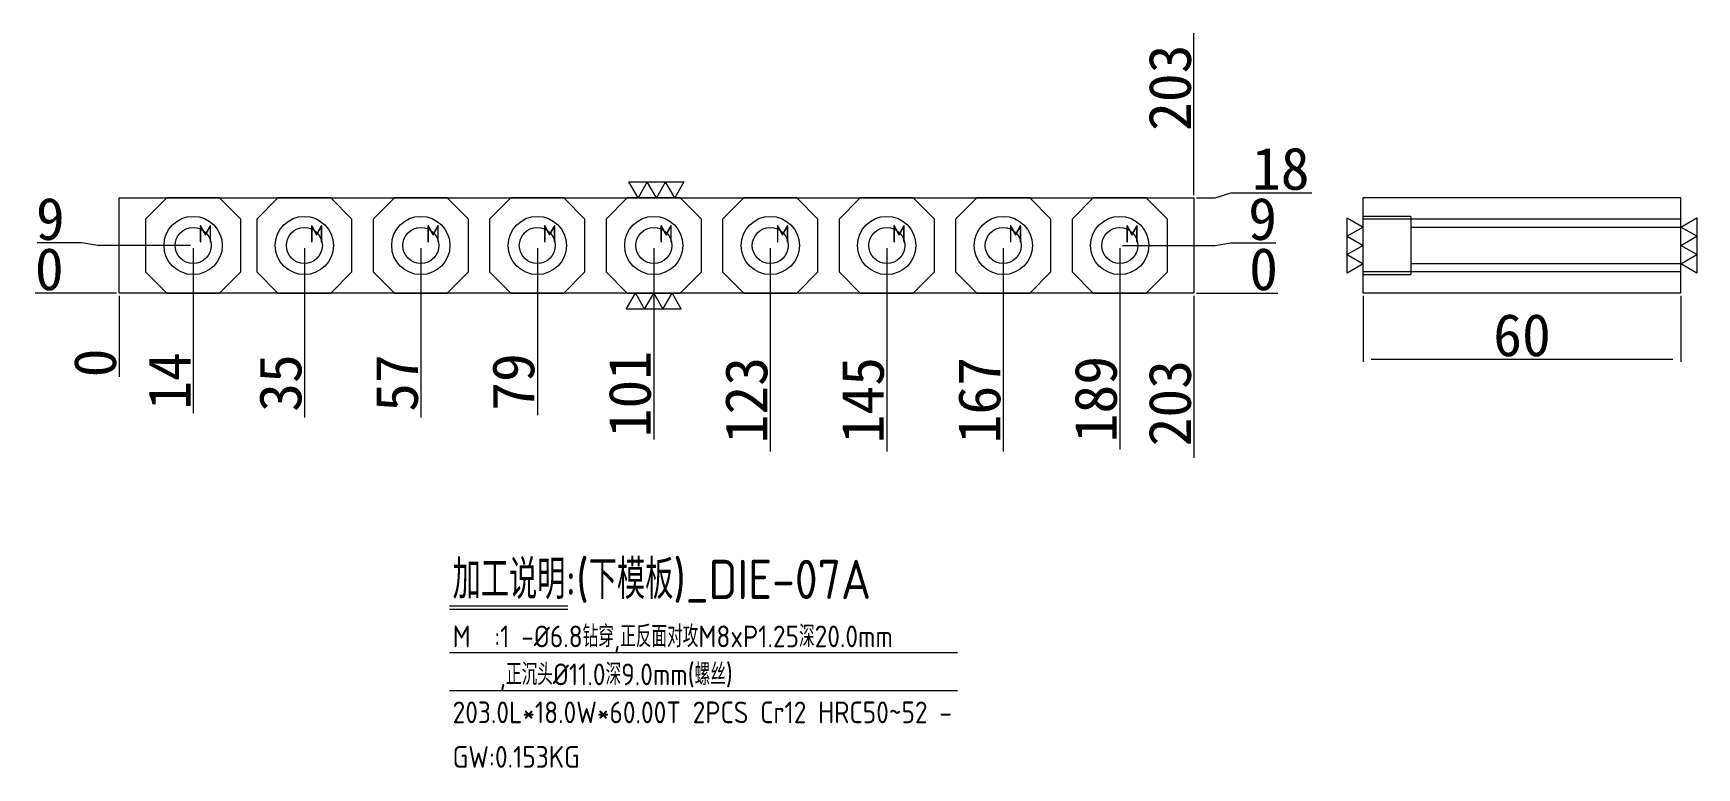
# Model space of a CAD drawing. Header units: millimetres. Extents: x 14639 to 14953, y 44792 to 44930.
import ezdxf

# ---------------------------------------------------------------- set-up
doc = ezdxf.new("R2010")
doc.units = ezdxf.units.MM
doc.linetypes.add('DASHED', pattern=[0])
doc.layers.add('DIE', color=7, linetype='Continuous', true_color=0xffffff)
doc.layers.add('dim', color=4, linetype='Continuous')
doc.styles.add('_PUG_ERP', font='txt')
doc.styles.add('gbenor', font='gbenor.shx', dxfattribs={"bigfont": 'gbcbig'})
doc.dimstyles.new('_PUG_ERP', dxfattribs={"dimtxt": 8, "dimasz": 1.5, "dimexe": 0.5, "dimexo": 0.5, "dimgap": 0.5, "dimtad": 1, "dimtxsty": '_PUG_ERP', "dimblk": 'CLOSEDBLANK', "dimcen": 0, "dimclrd": 4, "dimclre": 4, "dimclrt": 3, "dimazin": 3, "dimtfac": 1, "dimtmove": 0, "dimatfit": 3, "dimldrblk": 'CLOSEDBLANK', "dimlwd": 9, "dimlwe": 9})

# ---------------------------------------------------------------- blocks, each defined once
blk = doc.blocks.new('*D1266')
at = {"layer": 'Defpoints', "color": 0}
for p in [(14890.22, 44881.25), (14950.22, 44881.25), (14950.22, 44868.79)]:
    blk.add_point(p, dxfattribs=at)
at = {"layer": 'dim', "color": 4, "lineweight": 9}
for p, q in [((14890.22, 44880.75), (14890.22, 44868.29)), ((14950.22, 44880.75), (14950.22, 44868.29)), ((14891.72, 44868.79), (14948.72, 44868.79))]:
    blk.add_line(p, q, dxfattribs=at)
at = {"layer": 'dim', "color": 3, "lineweight": 18, "insert": (14920.22, 44873.29), "char_height": 8, "attachment_point": 5, "style": '_PUG_ERP'}
blk.add_mtext('60', dxfattribs=at)
blk = doc.blocks.new('_ClosedBlank')
blk = doc.blocks.new('*D1267')
at = {"layer": 'Defpoints', "color": 0}
for p in [(14655.25, 44881.25), (14858.25, 44881.25), (14868.25, 44881.25)]:
    blk.add_point(p, dxfattribs=at)
at = {"layer": 'dim', "color": 4, "lineweight": 9}
blk.add_line((14858.75, 44881.25), (14874.08, 44881.25), dxfattribs=at)
at = {"layer": 'dim', "color": 3, "lineweight": 18, "insert": (14871.41, 44885.75), "char_height": 8, "attachment_point": 5, "style": '_PUG_ERP'}
blk.add_mtext('0', dxfattribs=at)
blk = doc.blocks.new('*D1268')
at = {"layer": 'Defpoints', "color": 0}
for p in [(14844.25, 44890.25), (14868.25, 44890.73), (14655.25, 44881.25)]:
    blk.add_point(p, dxfattribs=at)
at = {"layer": 'dim', "color": 4, "lineweight": 9}
for p, q in [((14844.75, 44890.25), (14862.25, 44890.25)), ((14862.25, 44890.25), (14865.25, 44890.73)), ((14865.25, 44890.73), (14873.7, 44890.73))]:
    blk.add_line(p, q, dxfattribs=at)
at = {"layer": 'dim', "color": 3, "lineweight": 18, "insert": (14871.22, 44895.23), "char_height": 8, "attachment_point": 5, "style": '_PUG_ERP'}
blk.add_mtext('9', dxfattribs=at)
blk = doc.blocks.new('*D1269')
at = {"layer": 'Defpoints', "color": 0}
for p in [(14858.25, 44899.25), (14868.25, 44900.21), (14655.25, 44881.25)]:
    blk.add_point(p, dxfattribs=at)
at = {"layer": 'dim', "color": 4, "lineweight": 9}
for p, q in [((14858.75, 44899.25), (14862.25, 44899.25)), ((14862.25, 44899.25), (14865.25, 44900.21)), ((14865.25, 44900.21), (14880.55, 44900.21))]:
    blk.add_line(p, q, dxfattribs=at)
at = {"layer": 'dim', "color": 3, "lineweight": 18, "insert": (14874.65, 44904.71), "char_height": 8, "attachment_point": 5, "style": '_PUG_ERP'}
blk.add_mtext('18', dxfattribs=at)
blk = doc.blocks.new('*D1270')
at = {"layer": 'Defpoints', "color": 0}
for p in [(14645.25, 44881.25), (14655.25, 44881.25), (14655.25, 44881.25)]:
    blk.add_point(p, dxfattribs=at)
at = {"layer": 'dim', "color": 4, "lineweight": 9}
blk.add_line((14654.75, 44881.25), (14639.41, 44881.25), dxfattribs=at)
at = {"layer": 'dim', "color": 3, "lineweight": 18, "insert": (14642.08, 44885.75), "char_height": 8, "attachment_point": 5, "style": '_PUG_ERP'}
blk.add_mtext('0', dxfattribs=at)
blk = doc.blocks.new('*D1271')
at = {"layer": 'Defpoints', "color": 0}
for p in [(14645.25, 44890.73), (14669.25, 44890.25), (14655.25, 44881.25)]:
    blk.add_point(p, dxfattribs=at)
at = {"layer": 'dim', "color": 4, "lineweight": 9}
for p, q in [((14648.25, 44890.73), (14639.79, 44890.73)), ((14651.25, 44890.25), (14648.25, 44890.73)), ((14668.75, 44890.25), (14651.25, 44890.25))]:
    blk.add_line(p, q, dxfattribs=at)
at = {"layer": 'dim', "color": 3, "lineweight": 18, "insert": (14642.27, 44895.23), "char_height": 8, "attachment_point": 5, "style": '_PUG_ERP'}
blk.add_mtext('9', dxfattribs=at)
blk = doc.blocks.new('*D1272')
at = {"layer": 'Defpoints', "color": 0}
for p in [(14655.25, 44881.25), (14858.25, 44881.25), (14858.25, 44871.25)]:
    blk.add_point(p, dxfattribs=at)
at = {"layer": 'dim', "color": 4, "lineweight": 9}
blk.add_line((14858.25, 44880.75), (14858.25, 44850.18), dxfattribs=at)
at = {"layer": 'dim', "color": 3, "lineweight": 18, "insert": (14853.75, 44860.47), "char_height": 8, "attachment_point": 5, "rotation": 90, "style": '_PUG_ERP'}
blk.add_mtext('203', dxfattribs=at)
blk = doc.blocks.new('*D1273')
at = {"layer": 'Defpoints', "color": 0}
for p in [(14844.25, 44890.25), (14655.25, 44881.25), (14844.25, 44871.25)]:
    blk.add_point(p, dxfattribs=at)
at = {"layer": 'dim', "color": 4, "lineweight": 9}
blk.add_line((14844.25, 44889.75), (14844.25, 44851.7), dxfattribs=at)
at = {"layer": 'dim', "color": 3, "lineweight": 18, "insert": (14839.75, 44861.23), "char_height": 8, "attachment_point": 5, "rotation": 90, "style": '_PUG_ERP'}
blk.add_mtext('189', dxfattribs=at)
blk = doc.blocks.new('*D1274')
at = {"layer": 'Defpoints', "color": 0}
for p in [(14822.25, 44890.25), (14655.25, 44881.25), (14822.25, 44871.25)]:
    blk.add_point(p, dxfattribs=at)
at = {"layer": 'dim', "color": 4, "lineweight": 9}
blk.add_line((14822.25, 44889.75), (14822.25, 44851.32), dxfattribs=at)
at = {"layer": 'dim', "color": 3, "lineweight": 18, "insert": (14817.75, 44861.04), "char_height": 8, "attachment_point": 5, "rotation": 90, "style": '_PUG_ERP'}
blk.add_mtext('167', dxfattribs=at)
blk = doc.blocks.new('*D1275')
at = {"layer": 'Defpoints', "color": 0}
for p in [(14800.25, 44890.25), (14655.25, 44881.25), (14800.25, 44871.25)]:
    blk.add_point(p, dxfattribs=at)
at = {"layer": 'dim', "color": 4, "lineweight": 9}
blk.add_line((14800.25, 44889.75), (14800.25, 44851.32), dxfattribs=at)
at = {"layer": 'dim', "color": 3, "lineweight": 18, "insert": (14795.75, 44861.04), "char_height": 8, "attachment_point": 5, "rotation": 90, "style": '_PUG_ERP'}
blk.add_mtext('145', dxfattribs=at)
blk = doc.blocks.new('*D1276')
at = {"layer": 'Defpoints', "color": 0}
for p in [(14778.25, 44890.25), (14655.25, 44881.25), (14778.25, 44871.25)]:
    blk.add_point(p, dxfattribs=at)
at = {"layer": 'dim', "color": 4, "lineweight": 9}
blk.add_line((14778.25, 44889.75), (14778.25, 44851.32), dxfattribs=at)
at = {"layer": 'dim', "color": 3, "lineweight": 18, "insert": (14773.75, 44861.04), "char_height": 8, "attachment_point": 5, "rotation": 90, "style": '_PUG_ERP'}
blk.add_mtext('123', dxfattribs=at)
blk = doc.blocks.new('*D1277')
at = {"layer": 'Defpoints', "color": 0}
for p in [(14756.25, 44890.25), (14655.25, 44881.25), (14756.25, 44871.25)]:
    blk.add_point(p, dxfattribs=at)
at = {"layer": 'dim', "color": 4, "lineweight": 9}
blk.add_line((14756.25, 44889.75), (14756.25, 44853.61), dxfattribs=at)
at = {"layer": 'dim', "color": 3, "lineweight": 18, "insert": (14751.75, 44862.18), "char_height": 8, "attachment_point": 5, "rotation": 90, "style": '_PUG_ERP'}
blk.add_mtext('101', dxfattribs=at)
blk = doc.blocks.new('*D1278')
at = {"layer": 'Defpoints', "color": 0}
for p in [(14734.25, 44890.25), (14655.25, 44881.25), (14734.25, 44871.25)]:
    blk.add_point(p, dxfattribs=at)
at = {"layer": 'dim', "color": 4, "lineweight": 9}
blk.add_line((14734.25, 44889.75), (14734.25, 44858.18), dxfattribs=at)
at = {"layer": 'dim', "color": 3, "lineweight": 18, "insert": (14729.75, 44864.47), "char_height": 8, "attachment_point": 5, "rotation": 90, "style": '_PUG_ERP'}
blk.add_mtext('79', dxfattribs=at)
blk = doc.blocks.new('*D1279')
at = {"layer": 'Defpoints', "color": 0}
for p in [(14712.25, 44890.25), (14655.25, 44881.25), (14712.25, 44871.25)]:
    blk.add_point(p, dxfattribs=at)
at = {"layer": 'dim', "color": 4, "lineweight": 9}
blk.add_line((14712.25, 44889.75), (14712.25, 44857.8), dxfattribs=at)
at = {"layer": 'dim', "color": 3, "lineweight": 18, "insert": (14707.75, 44864.28), "char_height": 8, "attachment_point": 5, "rotation": 90, "style": '_PUG_ERP'}
blk.add_mtext('57', dxfattribs=at)
blk = doc.blocks.new('*D1280')
at = {"layer": 'Defpoints', "color": 0}
for p in [(14690.25, 44890.25), (14655.25, 44881.25), (14690.25, 44871.25)]:
    blk.add_point(p, dxfattribs=at)
at = {"layer": 'dim', "color": 4, "lineweight": 9}
blk.add_line((14690.25, 44889.75), (14690.25, 44857.8), dxfattribs=at)
at = {"layer": 'dim', "color": 3, "lineweight": 18, "insert": (14685.75, 44864.28), "char_height": 8, "attachment_point": 5, "rotation": 90, "style": '_PUG_ERP'}
blk.add_mtext('35', dxfattribs=at)
blk = doc.blocks.new('*D1281')
at = {"layer": 'Defpoints', "color": 0}
for p in [(14669.25, 44890.25), (14655.25, 44881.25), (14669.25, 44871.25)]:
    blk.add_point(p, dxfattribs=at)
at = {"layer": 'dim', "color": 4, "lineweight": 9}
blk.add_line((14669.25, 44889.75), (14669.25, 44858.56), dxfattribs=at)
at = {"layer": 'dim', "color": 3, "lineweight": 18, "insert": (14664.75, 44864.66), "char_height": 8, "attachment_point": 5, "rotation": 90, "style": '_PUG_ERP'}
blk.add_mtext('14', dxfattribs=at)
blk = doc.blocks.new('*D1282')
at = {"layer": 'Defpoints', "color": 0}
for p in [(14655.25, 44881.25), (14655.25, 44881.25), (14655.25, 44871.25)]:
    blk.add_point(p, dxfattribs=at)
at = {"layer": 'dim', "color": 4, "lineweight": 9}
blk.add_line((14655.25, 44880.75), (14655.25, 44865.42), dxfattribs=at)
at = {"layer": 'dim', "color": 3, "lineweight": 18, "insert": (14650.75, 44868.08), "char_height": 8, "attachment_point": 5, "rotation": 90, "style": '_PUG_ERP'}
blk.add_mtext('0', dxfattribs=at)
blk = doc.blocks.new('*D1283')
at = {"layer": 'Defpoints', "color": 0}
for p in [(14858.25, 44909.25), (14858.25, 44899.25), (14655.25, 44881.25)]:
    blk.add_point(p, dxfattribs=at)
at = {"layer": 'dim', "color": 4, "lineweight": 9}
blk.add_line((14858.25, 44899.75), (14858.25, 44930.32), dxfattribs=at)
at = {"layer": 'dim', "color": 3, "lineweight": 18, "insert": (14853.75, 44920.04), "char_height": 8, "attachment_point": 5, "rotation": 90, "style": '_PUG_ERP'}
blk.add_mtext('203', dxfattribs=at)

msp = doc.modelspace()

# ---------------------------------------------------------------- linework, layer by layer
at = {"layer": 'DIE', "color": 21, "linetype": 'Continuous', "lineweight": 18}
for p, q in [((14890.216, 44895.251), (14890.216, 44899.251)), ((14950.216, 44899.251), (14890.216, 44899.251)), ((14950.216, 44895.251), (14950.216, 44899.251)), ((14890.216, 44885.251), (14890.216, 44895.251)), ((14950.216, 44895.251), (14890.216, 44895.251)), ((14950.216, 44885.251), (14950.216, 44895.251)), ((14890.216, 44881.251), (14890.216, 44885.251)), ((14950.216, 44885.251), (14890.216, 44885.251)), ((14950.216, 44881.251), (14950.216, 44885.251)), ((14950.216, 44881.251), (14890.216, 44881.251))]:
    msp.add_line(p, q, dxfattribs=at)
at = {"layer": 'DIE', "color": 31, "linetype": 'DASHED', "lineweight": 13, "ltscale": 0.196051}
for p, q in [((14899.216, 44895.751), (14890.216, 44895.751)), ((14899.216, 44895.751), (14899.216, 44890.251)), ((14899.216, 44890.251), (14899.216, 44884.751)), ((14890.216, 44884.751), (14899.216, 44884.751))]:
    msp.add_line(p, q, dxfattribs=at)
at = {"layer": 'DIE', "color": 5, "linetype": 'DASHED', "lineweight": 13, "ltscale": 0.196051}
for p, q in [((14950.216, 44893.651), (14899.216, 44893.651)), ((14899.216, 44886.851), (14950.216, 44886.851))]:
    msp.add_line(p, q, dxfattribs=at)
at = {"layer": 'DIE', "color": 1, "lineweight": 18}
for points in [[(14674.245, 44881.251), (14678.245, 44885.251), (14678.245, 44895.251), (14674.245, 44899.251), (14664.245, 44899.251), (14660.245, 44895.251), (14660.245, 44885.251), (14664.245, 44881.251)], [(14695.245, 44881.251), (14699.245, 44885.251), (14699.245, 44895.251), (14695.245, 44899.251), (14685.245, 44899.251), (14681.245, 44895.251), (14681.245, 44885.251), (14685.245, 44881.251)], [(14717.245, 44881.251), (14721.245, 44885.251), (14721.245, 44895.251), (14717.245, 44899.251), (14707.245, 44899.251), (14703.245, 44895.251), (14703.245, 44885.251), (14707.245, 44881.251)], [(14739.245, 44881.251), (14743.245, 44885.251), (14743.245, 44895.251), (14739.245, 44899.251), (14729.245, 44899.251), (14725.245, 44895.251), (14725.245, 44885.251), (14729.245, 44881.251)], [(14761.245, 44881.251), (14765.245, 44885.251), (14765.245, 44895.251), (14761.245, 44899.251), (14751.245, 44899.251), (14747.245, 44895.251), (14747.245, 44885.251), (14751.245, 44881.251)], [(14783.245, 44881.251), (14787.245, 44885.251), (14787.245, 44895.251), (14783.245, 44899.251), (14773.245, 44899.251), (14769.245, 44895.251), (14769.245, 44885.251), (14773.245, 44881.251)], [(14805.245, 44881.251), (14809.245, 44885.251), (14809.245, 44895.251), (14805.245, 44899.251), (14795.245, 44899.251), (14791.245, 44895.251), (14791.245, 44885.251), (14795.245, 44881.251)], [(14827.245, 44881.251), (14831.245, 44885.251), (14831.245, 44895.251), (14827.245, 44899.251), (14817.245, 44899.251), (14813.245, 44895.251), (14813.245, 44885.251), (14817.245, 44881.251)], [(14849.245, 44881.251), (14853.245, 44885.251), (14853.245, 44895.251), (14849.245, 44899.251), (14839.245, 44899.251), (14835.245, 44895.251), (14835.245, 44885.251), (14839.245, 44881.251)]]:
    msp.add_lwpolyline(points, close=True, dxfattribs=at)
at = {"layer": 'DIE', "color": 42, "linetype": 'Continuous', "lineweight": 18}
for centre, radius in [((14669.245, 44890.251), 5.5), ((14690.245, 44890.251), 5.5), ((14712.245, 44890.251), 5.5), ((14734.245, 44890.251), 5.5), ((14756.245, 44890.251), 5.5), ((14778.245, 44890.251), 5.5), ((14800.245, 44890.251), 5.5), ((14822.245, 44890.251), 5.5), ((14844.245, 44890.251), 5.5), ((14669.245, 44890.251), 3.4), ((14690.245, 44890.251), 3.4), ((14712.245, 44890.251), 3.4), ((14734.245, 44890.251), 3.4), ((14756.245, 44890.251), 3.4), ((14778.245, 44890.251), 3.4), ((14800.245, 44890.251), 3.4), ((14822.245, 44890.251), 3.4), ((14844.245, 44890.251), 3.4)]:
    msp.add_circle(centre, radius, dxfattribs=at)
at = {"layer": 'dim', "color": 8, "linetype": 'Continuous', "lineweight": 18}
for p, q in [((14717.63, 44822.22), (14740.007, 44822.22)), ((14717.63, 44821.603), (14740.007, 44821.603)), ((14717.63, 44813.403), (14813.608, 44813.403)), ((14717.63, 44806.232), (14813.608, 44806.232))]:
    msp.add_line(p, q, dxfattribs=at)
at = {"layer": 'dim', "lineweight": 18}
for points in [[(14761.941, 44902.251), (14760.209, 44899.251), (14758.477, 44902.251), (14756.745, 44899.251), (14755.013, 44902.251), (14753.281, 44899.251), (14751.549, 44902.251), (14761.941, 44902.251)], [(14887.216, 44895.448), (14890.216, 44893.716), (14887.216, 44891.984), (14890.216, 44890.251), (14887.216, 44888.519), (14890.216, 44886.787), (14887.216, 44885.055), (14887.216, 44895.448)], [(14953.216, 44885.055), (14950.216, 44886.787), (14953.216, 44888.519), (14950.216, 44890.251), (14953.216, 44891.984), (14950.216, 44893.716), (14953.216, 44895.448), (14953.216, 44885.055)], [(14751.049, 44878.251), (14752.781, 44881.251), (14754.513, 44878.251), (14756.245, 44881.251), (14757.977, 44878.251), (14759.709, 44881.251), (14761.441, 44878.251), (14751.049, 44878.251)]]:
    msp.add_lwpolyline(points, close=True, dxfattribs=at)
at = {"layer": 'dim', "color": 8, "lineweight": 18}
msp.add_lwpolyline([(14655.245, 44881.251), (14655.245, 44899.251), (14858.245, 44899.251), (14858.245, 44881.251)], close=True, dxfattribs=at)

# ---------------------------------------------------------------- texts
at = {"layer": 'dim', "color": 4, "lineweight": 18, "style": 'gbenor'}
for s, height, p in [('M', 3.3, (14670.195, 44890.806)), ('M', 3.3, (14691.195, 44890.806)), ('M', 3.3, (14713.195, 44890.806)), ('M', 3.3, (14735.195, 44890.806)), ('M', 3.3, (14757.195, 44890.806)), ('M', 3.3, (14779.195, 44890.806)), ('M', 3.3, (14801.195, 44890.806)), ('M', 3.3, (14823.195, 44890.806)), ('M', 3.3, (14845.195, 44890.806)), ('加工说明:(下模板)_DIE-07A', 7.4, (14718.239, 44823.498)), ('M  :1 -%%c6.8钻穿,正反面对攻M8xP1.25深20.0mm', 4.1, (14718.245, 44814.386)), ('    ,正沉头%%c11.0深9.0mm(螺丝)', 4.1, (14718.245, 44807.215)), ('203.0L*18.0W*60.00T 2PCS Cr12 HRC50~52 - ', 4.1, (14718.245, 44800.043)), ('GW:0.153KG ', 4.1, (14718.245, 44791.638))]:
    msp.add_text(s, height=height, dxfattribs=at).set_placement(p)

# ---------------------------------------------------------------- dimensions: what is measured, and where the dimension line sits
at = {"layer": 'dim', "lineweight": 18}
for feature_location, offset, dtype, origin, picture, middle in [((14858.245, 44899.251), (0, 10), 1, (14655.245, 44881.251), '*D1283', (14853.745, 44920.037)), ((14858.245, 44899.251), (10, 0.96), 0, (14655.245, 44881.251), '*D1269', (14874.65, 44904.711)), ((14669.245, 44890.251), (-24, 0.48), 0, (14655.245, 44881.251), '*D1271', (14642.269, 44895.231)), ((14844.245, 44890.251), (24, 0.48), 0, (14655.245, 44881.251), '*D1268', (14871.221, 44895.231)), ((14655.24513494, 44881.251451319), (-10, 0), 0, (14655.24513494, 44881.251451319), '*D1270', (14642.078468274, 44885.751451319)), ((14858.24513494, 44881.251451319), (10, 0), 0, (14655.24513494, 44881.251451319), '*D1267', (14871.411801607, 44885.751451319)), ((14844.245, 44890.251), (0, -19), 1, (14655.245, 44881.251), '*D1273', (14839.745, 44861.228)), ((14822.245, 44890.251), (0, -19), 1, (14655.245, 44881.251), '*D1274', (14817.745, 44861.037)), ((14800.245, 44890.251), (0, -19), 1, (14655.245, 44881.251), '*D1275', (14795.745, 44861.037)), ((14778.245, 44890.251), (0, -19), 1, (14655.245, 44881.251), '*D1276', (14773.745, 44861.037)), ((14756.245, 44890.251), (0, -19), 1, (14655.245, 44881.251), '*D1277', (14751.745, 44862.18)), ((14734.245, 44890.251), (0, -19), 1, (14655.245, 44881.251), '*D1278', (14729.745, 44864.466)), ((14712.245, 44890.251), (0, -19), 1, (14655.245, 44881.251), '*D1279', (14707.745, 44864.275)), ((14690.245, 44890.251), (0, -19), 1, (14655.245, 44881.251), '*D1280', (14685.745, 44864.275)), ((14669.245, 44890.251), (0, -19), 1, (14655.245, 44881.251), '*D1281', (14664.745, 44864.656)), ((14655.24513494, 44881.251451319), (0, -10), 1, (14655.24513494, 44881.251451319), '*D1282', (14650.74513494, 44868.084784652)), ((14858.245, 44881.251), (0, -10), 1, (14655.245, 44881.251), '*D1272', (14853.745, 44860.466))]:
    dim = msp.add_ordinate_dim(feature_location=feature_location, offset=offset, dtype=dtype, origin=origin, dimstyle='_PUG_ERP', dxfattribs=at)
    dim.commit()
    dim.dimension.update_dxf_attribs({"geometry": picture, "text_midpoint": middle})
dim = msp.add_linear_dim(base=(14950.216, 44868.786), p1=(14890.216, 44881.251), p2=(14950.216, 44881.251), dimstyle='_PUG_ERP', dxfattribs=at)
dim.commit()
dim.dimension.update_dxf_attribs({"geometry": '*D1266', "text_midpoint": (14920.216, 44873.286)})

doc.saveas('drawing.dxf')
